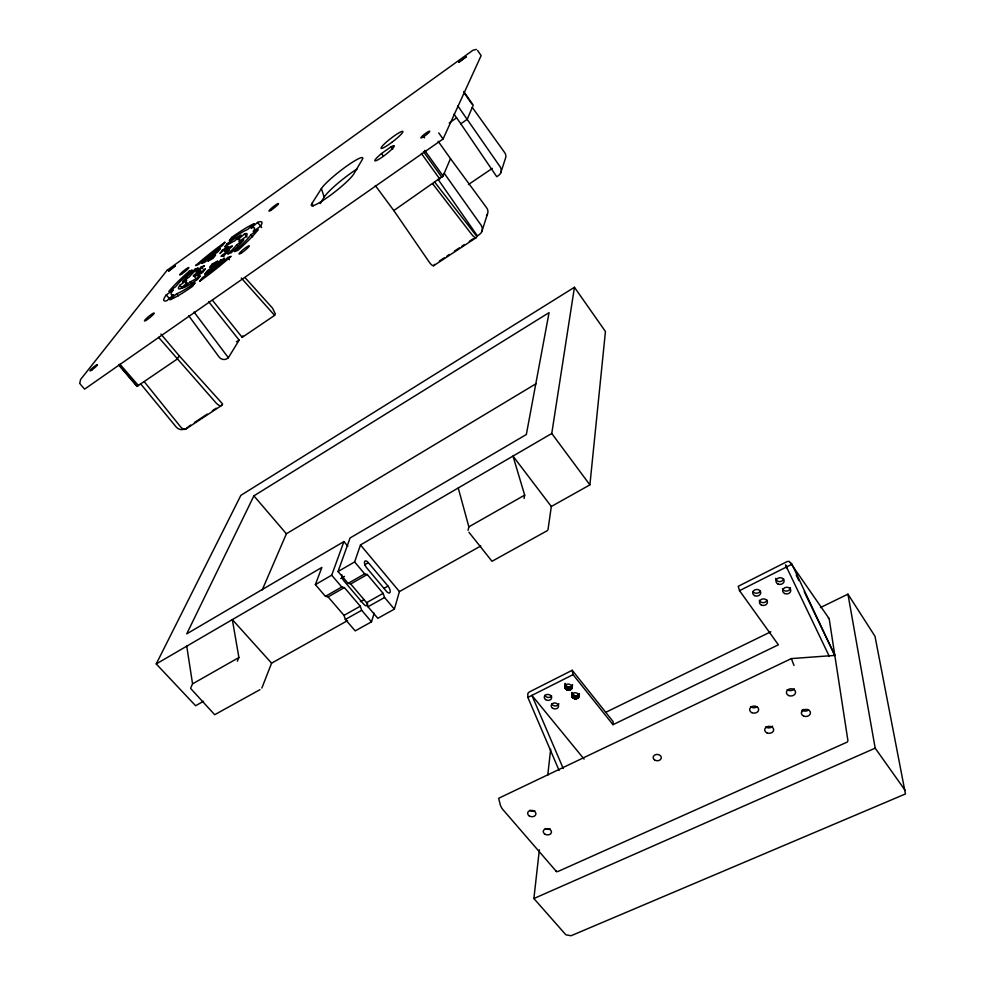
<?xml version="1.0" encoding="UTF-8"?>
<svg xmlns="http://www.w3.org/2000/svg" width="985" height="985" viewBox="0 0 985 985"><rect width="100%" height="100%" fill="white"/><g stroke="black" fill="none" stroke-linecap="round" stroke-linejoin="round"><path stroke-width="1.48" d="M160.9 334.05L179.282 355.881L177.029 359.193L137.112 386.354L118.668 364.487M790.241 562.534L829.185 618.703L847.913 740.621L847.297 742.05L558.027 871.454L556.5 871.602L502.079 808.636L500.491 805.545L498.644 798.367L499.863 797.702L791.361 658.596L834.824 655.407L791.94 564.233L789.034 561.339L787.163 561.548L738.233 586.297L739.526 590.668L778.384 644.806L612.99 724.689L613.175 721.673L572.211 670.28L529.154 692.061L527.825 693.428L527.861 697.429L559.074 770.43M578.897 696.875C580.374 690.054 578.392 702.207 573.652 698.303C572.113 697.675 571.078 695.669 572.125 694.191C574.144 690.99 580.793 693.502 578.7 697.282M579.045 696.567L579.34 693.502M576.988 698.488L577.272 695.521L579.02 694.228M577.382 698.365L577.752 695.348M577.801 698.094L578.072 695.127M578.133 697.897L578.49 694.856M578.454 697.552L578.724 694.585M575.105 698.685C577.493 694.893 572.076 695.989 571.99 692.824M575.659 698.734L575.388 695.718M576.077 698.685L576.348 695.718L577.272 695.521M573.307 698.094L573.602 695.127M573.762 698.353L573.947 695.348M574.169 698.488L574.452 695.521M574.686 698.648L574.846 695.656M571.891 696.555L572.076 693.169M572.076 696.875L572.359 693.908M572.322 697.282L572.605 694.314M572.593 697.54L572.888 694.585M572.962 697.885L573.159 694.856M570.574 689.709C575.375 686.939 568.222 681.534 565.439 685.301C563.999 686.742 565.119 689.155 566.855 689.759C571.054 691.729 570.487 687.222 572.42 685.006M570.894 689.5L571.189 686.545M571.226 689.291L571.596 686.274M571.546 688.946L571.842 685.991M571.792 688.675L572.273 685.314M572.137 687.949L572.482 684.563M571.694 695.779L572.026 692.381M569.158 690.091L569.465 687.136L570.869 686.767M548.005 529.671L551.317 506.487L589.892 484.879L605.443 331.514L574.44 287.288L240.882 495.332L156.233 663.952L195.596 705.728L203.538 701.271M569.699 690.029L569.884 687.099M570.081 689.894L570.377 686.939M570.475 689.759L570.771 686.816M567.249 689.894L567.557 686.939L565.07 684.132M567.779 690.054L567.557 686.939M568.197 690.091L567.963 687.074M565.39 688.675L565.636 685.646M565.673 688.946L565.981 686.003M566.043 689.291L566.252 686.274M566.4 689.5L566.695 686.545M566.744 689.709L567.052 686.767M566.855 689.759L567.151 686.816M564.762 687.173L565.168 683.344M564.959 687.949L565.168 684.575M565.156 688.269L565.464 685.326M820.407 607.585L847.95 594.152L874.988 636.273L905.449 793.947L571.054 935.75L565.858 934.79L533.882 898.529L539.361 849.796M547.759 775.158L550.664 749.265M589.892 484.879L551.76 433.486L574.44 287.288M524.094 498.496L524.685 495.123L512.988 456.08L551.317 506.487M468.06 530.287L468.86 526.84L458.234 487.981M347.853 546.244L343.937 541.578L186.731 633.86L253.896 495.861L549.064 312.639L526.347 434.508L350.069 537.982L338.04 571.534L348.111 583.366L350.709 583.97L366.592 602.66L367.996 606.76L377.821 618.321L394.369 609.136L399.417 591.566L480.791 545.986M156.233 663.952L321.849 567.446L315.36 584.634L325.444 596.344L328.091 596.898L343.999 615.379L345.366 619.454L355.216 630.88L371.505 621.831L374.177 613.15M242.913 335.823L242.187 337.363L212.477 300.29M481.727 231.857L487.378 214.324M500.7 173.015L505.33 158.683A6.082 5.922 29.2 0 0 504.739 152.712L472.283 107.39M338.04 571.534L354.625 561.93L360.485 544.939L551.76 433.486M315.36 584.634L331.699 575.191L343.937 541.578M434.373 264.349L434.028 265.273A6.932 2.093 59.5 0 1 429.226 262.096L393.815 210.556L375.297 185.525M261.862 688.035L271.589 663.164L347.57 620.612M393.815 210.556L443.078 176.007L450.477 158.61L438.128 141.249M463.763 91.531L473.231 105.173L467.198 119.345L460.82 123.802L496.736 176.709L498.644 175.416A6.279 6.095 48.7 0 0 500.134 166.797L457.877 105.998M237.348 661.181L238.899 657.524L232.337 619.614L271.589 663.164M262.195 589.99L286.389 533.784L536.025 383.731M190.868 687.555L192.555 683.861L186.744 646.172M80.204 384.125L84.624 389.124L443.053 139.02L481.123 55.616L477.553 50.37M222.007 405.007L222.61 403.961L179.282 355.881M242.187 337.363L274.618 315.385L275.295 313.87L272.574 308.207L245.142 277.721M193.602 275.505L193.294 276.022C195.449 278.558 208.882 262.515 193.602 275.505L195.276 277.548M188.726 315.742L219.089 357.001C221.194 360.079 225.762 360.362 228.348 357.727L239.146 340.145L208.648 301.656M320.199 203.563L324.176 197.123A29.205 4.026 -38 0 1 357.383 168.706M311.986 203.427L321.381 188.578A26.583 3.534 -38.1 0 1 346.72 166.083A26.583 3.534 -38.1 0 1 362.283 159.558L353.849 173.84A27.272 3.718 -38.1 0 1 327.599 197.308A27.272 3.718 -38.1 0 1 311.986 203.427L313.131 206.05M167.068 270.309L80.585 379.484L79.748 383.374M222.475 254.98L221.046 256.42L224.358 255.226L229.591 249.907L222.475 254.98L224.149 257.06M201.334 266.861L196.101 272.143L204.474 265.753L201.334 266.861L202.996 268.905M176.66 293.739L169.826 299.76A53.83 6.796 -38.8 0 0 192.481 286.413L195.104 282.843A44.362 5.602 -38.8 0 1 176.66 293.739L178.383 295.82M190.253 281.759L183.469 287.731A34.894 4.408 -38.8 0 0 197.702 279.297L200.275 275.8A25.438 3.214 -38.8 0 1 190.253 281.759L191.952 283.828M244.539 233.876L237.988 239.663A25.351 3.189 -38.8 0 1 238.998 241.62L246.078 236.585A34.77 4.371 -38.8 0 0 244.539 233.876L247.001 236.991M257.59 222.376L251.076 228.114A44.19 5.565 -38.8 0 1 253.207 231.512L260.36 226.415A53.633 6.747 -38.8 0 0 257.59 222.376L261.653 227.56M167.327 270.112L472.923 50.26L476.284 49.398M173.065 290.095A44.214 5.565 -38.8 0 0 173.668 294.7L166.871 300.696A53.646 6.747 -38.8 0 1 166.293 294.909L173.065 290.095M179.886 285.256L186.719 280.393A25.376 3.189 -38.8 0 0 187.199 282.769L180.452 288.728A34.795 4.371 -38.8 0 1 179.873 285.256L182.397 288.309M236.683 244.871L243.8 239.811A34.943 4.408 -38.8 0 1 231.032 252.825L227.683 254.031A25.487 3.214 -38.8 0 0 236.683 244.871L238.358 246.976M250.953 234.725L258.144 229.616A53.879 6.809 -38.8 0 1 237.865 250.375L234.43 251.606A44.411 5.614 -38.8 0 0 250.953 234.725L252.628 236.843M390.996 146.827A12.226 1.687 -37.8 0 1 390.602 150.385A12.226 1.687 -37.8 0 1 376.011 160.715A12.226 1.687 -37.8 0 1 381.527 153.525L390.996 146.827L392.719 149.203M449.222 122.99L456.572 117.831M468.454 184.527L492.303 168.373M239.146 340.145L236.388 341.77M190.573 425.089L186.079 428.684A6.366 3.041 57.2 0 1 180.39 426.603L144.241 381.675M194.414 422.553L207.232 414.106M212.354 410.72L216.207 408.196M439.384 261.05L444.383 257.75M446.894 256.1L449.394 254.45M454.38 251.163L459.367 247.875M461.854 246.225L464.354 244.588M469.328 241.3L473.071 238.838M185.488 429.251L221.44 405.561M433.646 265.716L476.174 237.68M547.549 530.509L492.007 561.29L468.934 532.269M340.748 578.564L344.467 576.422M364.598 564.848L368.378 562.669L387.991 586.075A4.863 2.142 60.5 0 1 390.122 592.182A4.863 2.142 60.5 0 1 386.415 591.308L366.691 567.803A4.9 2.179 60 0 1 364.561 561.684A4.9 2.179 60 0 1 368.378 562.669M325.444 596.344L341.783 586.986L344.393 587.589L360.276 606.218L361.68 610.306L371.505 621.831M348.111 583.366L364.684 573.886L367.257 574.514L383.116 593.364L384.556 597.476L394.369 609.136M328.091 596.898L344.393 587.589M350.709 583.97L367.257 574.514M192.555 683.861L238.899 657.524M468.86 526.84L524.685 495.123M360.387 601.638L364.118 599.545M384.212 588.205L387.991 586.075M343.999 615.379L360.276 606.218M366.592 602.66L383.116 593.364M345.366 619.454L361.68 610.306M367.996 606.76L384.556 597.476M259.966 689.672L214.705 714.704L190.733 688.564M527.861 697.429L573.061 674.639L572.211 670.28M739.526 590.668L791.94 564.233M605.578 712.401L770.836 631.779M533.882 898.529L875.185 748.157L847.95 594.152M189.231 271.146L192.21 270.087A44.054 5.516 -38.8 0 0 175.662 286.684L168.915 291.486A53.449 6.698 -38.8 0 1 189.231 271.146L190.856 273.14M195.215 269.028L198.268 267.957A25.278 3.164 -38.8 0 0 189.255 277.007L182.447 281.858A34.66 4.346 -38.8 0 1 195.215 269.028L196.865 271.047M221.034 259.905L224.358 258.735A34.992 4.433 -38.8 0 1 204.745 274.31L207.293 270.826A25.524 3.226 -38.8 0 0 221.034 259.905L222.733 262.022M227.72 257.541L231.118 256.346A53.966 6.833 -38.8 0 1 199.586 281.39L202.184 277.832A44.473 5.627 -38.8 0 0 227.72 257.541L229.431 259.683M569.465 687.136L568.505 687.136M828.348 618.014L829.185 618.703M241.313 278.041L274.618 315.385M119.961 364.216L138.454 385.627M118.631 364.955L137.112 386.354M253.896 495.861L286.389 533.784M331.699 575.191L341.783 586.986M158.548 337.289L216.109 402.988A6.452 3.004 53.3 0 0 222.007 405.007M354.625 561.93L364.684 573.886M360.485 544.939L399.417 591.566M166.293 294.909L169.654 298.96M140.486 383.645L176.143 426.936A6.39 5.356 34.2 0 0 184.749 428.783M584.056 759.078L531.912 695.385L563.223 768.448M573.061 674.639L612.99 724.689M434.865 182.336L476.814 236.375L476.518 237.262A7.018 2.007 55.8 0 1 471.507 234.147L432.735 183.875M194.045 312.023L228.348 357.727M450.477 158.61L486.688 207.86A6.71 6.415 22 0 1 486.455 215.74M381.527 153.525L383.263 155.889M424.683 150.36L443.078 176.007M423.488 151.678L441.92 177.349M421.346 153.389L439.778 179.036M422.824 135.61A5.516 0.788 -37.5 0 0 423.513 136.816A5.516 0.788 -37.5 0 0 429.743 131.19A5.516 0.788 -37.5 0 0 422.824 135.61L424.449 137.838M438.719 132.901L443.053 139.02M875.185 748.157L905.252 790.536M444.235 173.298L481.037 225.097A6.932 6.636 35.7 0 1 479.461 234.467L477.368 235.846L438.079 179.369M454.036 114.125L460.82 123.802M786.215 567.114L787.298 568.677L785.513 564.922L829.284 656.342M464.12 92.812L471.852 103.967M555.971 870.568L556.5 871.602M796.225 575.006L798.897 580.559M804.216 591.64L834.824 655.407M791.361 658.596L793.984 665.441M321.381 188.578L324.176 197.123M558.84 703.709A3.694 2.955 7.3 0 1 555.478 705.949A3.694 2.955 7.3 0 1 551.735 703.795M767.044 600.099A4.002 3.3 -3.8 0 1 763.19 602.623A4.002 3.3 -3.8 0 1 759.324 600.271M760.371 590.704A4.014 3.324 -3.7 0 1 757.034 593.204A4.014 3.324 -3.7 0 1 753.033 591.665M783.641 579.032A4.051 3.349 -5.1 0 1 779.197 581.593A4.051 3.349 -5.1 0 1 775.7 578.355M790.438 587.663A4.038 3.324 -5.2 0 1 786.904 591.049A4.038 3.324 -5.2 0 1 782.509 588.71M801.938 711.724A18.604 10.503 -33.6 0 1 803.6 709.409M808.426 710.05A4.531 3.558 -3.2 0 1 802.036 710.111M772.609 726.13A4.469 3.497 -1.6 0 1 765.591 726.918M756.96 706.713A4.494 3.546 -1.3 0 1 750.619 706.787M550.258 828.951A4.112 3.103 7.6 0 1 545.271 828.447M534.781 810.815A4.137 3.152 8.2 0 1 529.782 810.31M794.341 688.811A4.556 3.608 -3.1 0 1 787.175 689.648M551.625 695.915A3.706 2.967 7.6 0 1 548.091 697.429A3.706 2.967 7.6 0 1 544.816 695.287M367.467 603.128A4.826 2.204 60.5 0 1 366.629 605.763A4.826 2.204 60.5 0 1 363.674 604.101L343.913 580.879A4.863 2.241 59.9 0 1 341.832 574.772M576.767 695.681L576.496 698.648L576.89 695.656M569.047 687.185L568.751 690.14L569.047 687.185M466.336 56.662L458.776 62.277L466.336 56.662M232.214 246.151L231.943 246.644C217.673 258.378 227.88 245.831 232.214 246.151M175.145 265.913L168.607 271.109L175.145 265.913M212.317 263.931L209.805 267.378L217.747 261.074L212.317 263.931M222.339 250.178L219.938 253.477L228.175 246.669L222.339 250.178M227.03 243.763L224.691 246.952A25.278 3.164 -38.8 0 1 234.725 240.882L241.263 235.132A34.672 4.346 -38.8 0 0 227.03 243.763M231.61 237.471L229.333 240.599A44.054 5.516 -38.8 0 1 247.764 229.394L254.253 223.681A53.461 6.698 -38.8 0 0 231.61 237.459M205.36 268.868L202.811 272.34L197 275.8L205.36 268.868M215.518 255.041L213.08 258.365L207.81 261.173L215.518 255.041M220.258 248.589L217.894 251.803A25.241 3.152 -38.8 0 0 204.708 262.293L201.629 263.389A34.61 4.334 -38.8 0 1 220.258 248.589M224.9 242.261L222.598 245.413A43.98 5.504 -38.8 0 0 198.588 264.485L195.584 265.568A53.362 6.673 -38.8 0 1 224.9 242.261M391.747 142.406L388.89 144.463A13.802 1.859 -37.8 0 1 383.768 144.536A13.802 1.859 -37.8 0 1 402.052 131.387A13.802 1.859 -37.8 0 1 391.747 142.406M766.946 732.877A4.482 3.497 -1.5 0 0 773.681 729.787A4.482 3.497 -1.5 0 0 766.958 726.807A4.482 3.497 -1.5 0 0 766.946 732.877M552.462 708.08A3.706 2.955 7.3 0 0 558.507 706.676A3.706 2.955 7.3 0 0 553.668 703.093A3.706 2.955 7.3 0 0 552.462 708.08M761.43 605.086A4.014 3.3 -3.7 0 0 767.45 602.106A4.014 3.3 -3.7 0 0 761.442 599.36A4.014 3.3 -3.7 0 0 761.43 605.086M754.732 595.691A4.026 3.324 -3.6 0 0 760.752 592.674A4.026 3.324 -3.6 0 0 754.719 589.929A4.026 3.324 -3.6 0 0 754.732 595.691M778.002 584.031A4.063 3.361 -5 0 0 784.109 580.99A4.063 3.361 -5 0 0 778.039 578.207A4.063 3.361 -5 0 0 778.002 584.031M784.676 593.536A4.051 3.337 -5.1 0 0 790.77 590.508A4.051 3.337 -5.1 0 0 784.737 587.75A4.051 3.337 -5.1 0 0 784.676 593.536M803.588 716.058A4.556 3.558 -3.2 0 0 810.47 712.906A4.556 3.558 -3.2 0 0 803.698 709.889A4.556 3.558 -3.2 0 0 803.588 716.058M751.912 712.697A4.519 3.558 -1.2 0 0 758.672 709.545A4.519 3.558 -1.2 0 0 751.9 706.541A4.519 3.558 -1.2 0 0 751.912 712.697M788.665 695.545A4.58 3.62 -3 0 0 795.572 692.32A4.58 3.62 -3 0 0 788.751 689.266A4.58 3.62 -3 0 0 788.665 695.545M654.459 759.829A4.051 3.152 3.2 0 0 661.181 758.376A4.051 3.152 3.2 0 0 656.035 754.535A4.051 3.152 3.2 0 0 654.459 759.829M544.656 833.975A4.137 3.115 7.6 0 0 551.403 832.584A4.137 3.115 7.6 0 0 545.998 828.742A4.137 3.115 7.6 0 0 544.656 833.975M529.093 815.802A4.162 3.152 8.2 0 0 535.852 814.373A4.162 3.152 8.2 0 0 530.398 810.483A4.162 3.152 8.2 0 0 529.093 815.802M545.518 699.559A3.718 2.98 7.6 0 0 551.588 698.156A3.718 2.98 7.6 0 0 546.724 694.548A3.718 2.98 7.6 0 0 545.518 699.559M271.257 210.051A6.095 0.751 -38.4 0 0 278.546 203.612A6.095 0.751 -38.4 0 0 271.454 208.241A6.095 0.751 -38.4 0 0 271.257 210.051M181.609 274.089A5.898 0.702 -38.9 0 0 188.874 267.711A5.898 0.702 -38.9 0 0 182.36 271.946A5.898 0.702 -38.9 0 0 181.609 274.089M146.334 320.199A6.329 0.813 -39.2 0 0 154.202 313.255A6.329 0.813 -39.2 0 0 147.381 317.589A6.329 0.813 -39.2 0 0 146.334 320.199M92.097 369.794A4.9 0.64 -39.5 0 0 97.466 364.672A4.9 0.64 -39.5 0 0 91.47 368.882A4.9 0.64 -39.5 0 0 92.097 369.794M241.387 252.997A6.538 0.862 -38.6 0 0 249.291 245.991A6.538 0.862 -38.6 0 0 241.805 250.769A6.538 0.862 -38.6 0 0 241.387 252.997"/></g></svg>
